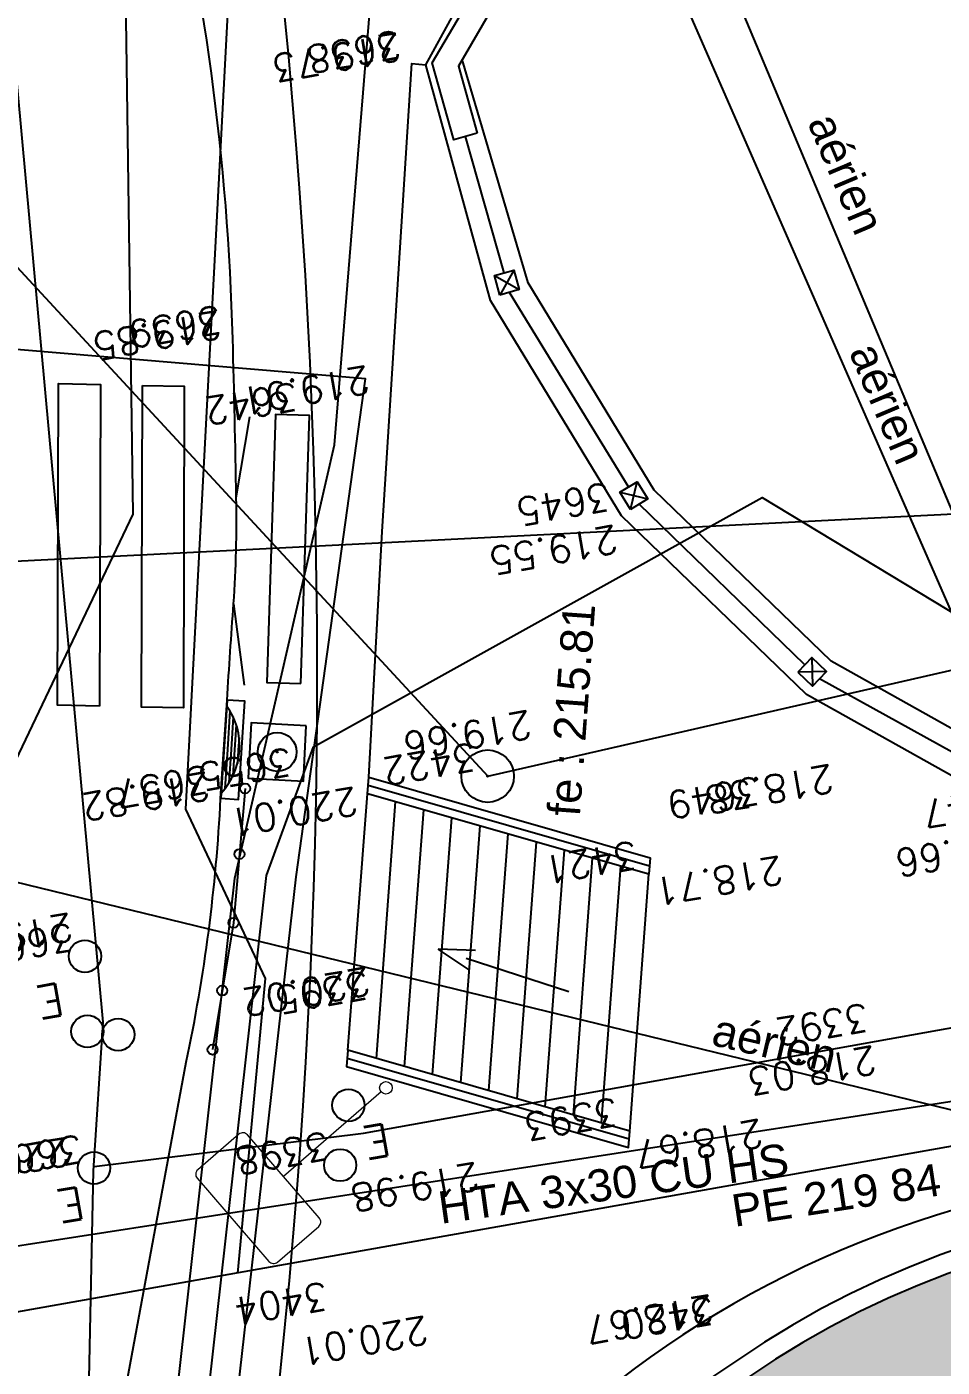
# Model space of a CAD drawing. Extents: x -2313930 to 3286427, y -3858277 to 2572692.
# Drawn here: x -10174 to -9039, y 4680 to 6342 of the extents above; entities that cross this region are included whole.
import ezdxf
from ezdxf.enums import TextEntityAlignment as Align
from ezdxf.lldxf.tags import DXFTag

# ---------------------------------------------------------------- set-up
doc = ezdxf.new("R2010")
doc.units = 0
for name, color, linetype, lineweight in [('_GAZELEC-RESERVATION 2', 132, 'Continuous', 18), ('Fond topo - P', 252, 'Continuous', 50), ('Fond topo - SIG', 252, 'Continuous', 20), ('Fond topo - VOI', 252, 'Continuous', 25)]:
    doc.layers.add(name, color=color, linetype=linetype, lineweight=lineweight)
for name, color, linetype in [('AEP_SSL', 252, 'Continuous'), ('CAB_SSL', 252, 'Continuous'), ('EDF_SSL', 252, 'Texte-Electricite'), ('Fond topo - ASS', 252, 'Continuous'), ('Fond topo - BAT_ANN', 252, 'Continuous'), ('Fond topo - CLO_LEG', 252, 'Continuous'), ('Fond topo - CLO_MUR', 252, 'Continuous'), ('Fond topo - EAU', 252, 'Continuous'), ('Fond topo - EAU_TXT', 252, 'Continuous'), ('Fond topo - SIH', 252, 'Continuous'), ('Fond topo - SOL', 252, 'Continuous'), ('Fond topo - Z_500', 252, 'Continuous'), ('GAZ_SSL', 252, 'Texte-GAZ'), ('prlm-VRD', 2, 'Continuous'), ('SA - bât A-B', 252, 'Continuous'), ('SA - CAB-réso', 252, 'Continuous'), ('SA - pouzzolane', 252, 'Continuous'), ('TELECOM_SSL', 252, 'Texte-Telecom'), ('UNITAIRE SSL', 252, 'UNITAIRE')]:
    doc.layers.add(name, color=color, linetype=linetype)
for name, color, linetype, plot in [('Fond topo - N', 252, 'Continuous', False), ('Fond topo - NCACHE', 252, 'Continuous', False), ('Fond topo - ZCACHE', 252, 'Continuous', False)]:
    doc.layers.add(name, color=color, linetype=linetype, plot=plot)
doc.styles.add('Lignes', font='arial.ttf', dxfattribs={"height": 0.35})
doc.styles.add('LignesA', font='arial.ttf', dxfattribs={"height": 0.349999994})
doc.styles.add('SIMPLEX', font='simplex_.ttf', dxfattribs={"height": 1.25})
doc.styles.add('TP-C_Autocad_Standard', font='simplex_.ttf', dxfattribs={"height": 1})
doc.styles.add('Tronçons', font='arial.ttf', dxfattribs={"height": 0.25})
tags = doc.linetypes.add('L16', pattern=[0.37500001490116125, 0.300000011920929, -0.07500000298023224]).pattern_tags.tags
tags[6:7] = [DXFTag(74, 4), DXFTag(75, 0), DXFTag(340, '0'), DXFTag(46, 0.0), DXFTag(50, 0.0), DXFTag(44, 0.0), DXFTag(45, 0.0)]
tags[4:5] = [DXFTag(74, 4), DXFTag(75, 0), DXFTag(340, '0'), DXFTag(46, 0.0), DXFTag(50, 0.0), DXFTag(44, 0.0), DXFTag(45, 0.0)]
tags = doc.linetypes.add('Texte-BT', pattern='A,5,-0.25,["BT",Lignes,S=1,R=0,X=0,Y=-0.18],-1.25', length=6.5).pattern_tags.tags
tags[15:16] = [DXFTag(74, 4), DXFTag(75, 0), DXFTag(340, '0'), DXFTag(46, 0.0), DXFTag(50, 0.0), DXFTag(44, 0.0), DXFTag(45, 0.0)]
tags[4:5] = [DXFTag(74, 4), DXFTag(75, 0), DXFTag(340, '0'), DXFTag(46, 0.0), DXFTag(50, 0.0), DXFTag(44, 0.0), DXFTag(45, 0.0)]
tags = doc.linetypes.add('Texte-Electricite', pattern='A,5,-0.25,["ELEC",Lignes,S=1,R=0,X=0,Y=-0.18],-1.25', length=6.5).pattern_tags.tags
tags[15:16] = [DXFTag(74, 4), DXFTag(75, 0), DXFTag(340, '0'), DXFTag(46, 0.0), DXFTag(50, 0.0), DXFTag(44, 0.0), DXFTag(45, 0.0)]
tags[4:5] = [DXFTag(74, 4), DXFTag(75, 0), DXFTag(340, '0'), DXFTag(46, 0.0), DXFTag(50, 0.0), DXFTag(44, 0.0), DXFTag(45, 0.0)]
tags = doc.linetypes.add('Texte-GAZ', pattern='A,5,-0.25,["GAZ",Lignes,S=1,R=0,X=0,Y=-0.18],-1.25', length=6.5).pattern_tags.tags
tags[15:16] = [DXFTag(74, 4), DXFTag(75, 0), DXFTag(340, '0'), DXFTag(46, 0.0), DXFTag(50, 0.0), DXFTag(44, 0.0), DXFTag(45, 0.0)]
tags[4:5] = [DXFTag(74, 4), DXFTag(75, 0), DXFTag(340, '0'), DXFTag(46, 0.0), DXFTag(50, 0.0), DXFTag(44, 0.0), DXFTag(45, 0.0)]
tags = doc.linetypes.add('Texte-HT', pattern='A,5,-0.25,["HT",Lignes,S=1,R=0,X=0,Y=-0.18],-1.25', length=6.5).pattern_tags.tags
tags[15:16] = [DXFTag(74, 4), DXFTag(75, 0), DXFTag(340, '0'), DXFTag(46, 0.0), DXFTag(50, 0.0), DXFTag(44, 0.0), DXFTag(45, 0.0)]
tags[4:5] = [DXFTag(74, 4), DXFTag(75, 0), DXFTag(340, '0'), DXFTag(46, 0.0), DXFTag(50, 0.0), DXFTag(44, 0.0), DXFTag(45, 0.0)]
tags = doc.linetypes.add('Texte-MT', pattern='A,5,-0.25,["MT",Lignes,S=1,R=0,X=0,Y=-0.18],-1.25', length=6.5).pattern_tags.tags
tags[15:16] = [DXFTag(74, 4), DXFTag(75, 0), DXFTag(340, '0'), DXFTag(46, 0.0), DXFTag(50, 0.0), DXFTag(44, 0.0), DXFTag(45, 0.0)]
tags[4:5] = [DXFTag(74, 4), DXFTag(75, 0), DXFTag(340, '0'), DXFTag(46, 0.0), DXFTag(50, 0.0), DXFTag(44, 0.0), DXFTag(45, 0.0)]
tags = doc.linetypes.add('Texte-Telecom', pattern='A,5,-0.25,["TEL",Lignes,S=1,R=0,X=0,Y=-0.18],-1.25', length=6.5).pattern_tags.tags
tags[15:16] = [DXFTag(74, 4), DXFTag(75, 0), DXFTag(340, '0'), DXFTag(46, 0.0), DXFTag(50, 0.0), DXFTag(44, 0.0), DXFTag(45, 0.0)]
tags[4:5] = [DXFTag(74, 4), DXFTag(75, 0), DXFTag(340, '0'), DXFTag(46, 0.0), DXFTag(50, 0.0), DXFTag(44, 0.0), DXFTag(45, 0.0)]
tags = doc.linetypes.add('Texte-TelecomA', pattern='A,5,-0.25,["TEL",LignesA,S=1,R=0,X=0,Y=-0.18],-1.25', length=6.5).pattern_tags.tags
tags[15:16] = [DXFTag(74, 4), DXFTag(75, 0), DXFTag(340, '0'), DXFTag(46, 0.0), DXFTag(50, 0.0), DXFTag(44, 0.0), DXFTag(45, 0.0)]
tags[4:5] = [DXFTag(74, 4), DXFTag(75, 0), DXFTag(340, '0'), DXFTag(46, 0.0), DXFTag(50, 0.0), DXFTag(44, 0.0), DXFTag(45, 0.0)]
tags = doc.linetypes.add('UNITAIRE', pattern='A,0.25,-0.2000000029802322,0,-0.2000000029802322,0.25,-0.300000011920929,["UNI",TP-C_Autocad_Standard,S=0.1500000059604645,R=0,X=-0.1,Y=-0.05],-0.449999988079071', length=1.650000095367432).pattern_tags.tags
tags[23:24] = [DXFTag(74, 4), DXFTag(75, 0), DXFTag(340, '0'), DXFTag(46, 0.0), DXFTag(50, 0.0), DXFTag(44, 0.0), DXFTag(45, 0.0)]
tags[12:13] = [DXFTag(74, 4), DXFTag(75, 0), DXFTag(340, '0'), DXFTag(46, 0.0), DXFTag(50, 0.0), DXFTag(44, 0.0), DXFTag(45, 0.0)]
tags[10:11] = [DXFTag(74, 4), DXFTag(75, 0), DXFTag(340, '0'), DXFTag(46, 0.0), DXFTag(50, 0.0), DXFTag(44, 0.0), DXFTag(45, 0.0)]
tags[8:9] = [DXFTag(74, 4), DXFTag(75, 0), DXFTag(340, '0'), DXFTag(46, 0.0), DXFTag(50, 0.0), DXFTag(44, 0.0), DXFTag(45, 0.0)]
tags[6:7] = [DXFTag(74, 4), DXFTag(75, 0), DXFTag(340, '0'), DXFTag(46, 0.0), DXFTag(50, 0.0), DXFTag(44, 0.0), DXFTag(45, 0.0)]
tags[4:5] = [DXFTag(74, 4), DXFTag(75, 0), DXFTag(340, '0'), DXFTag(46, 0.0), DXFTag(50, 0.0), DXFTag(44, 0.0), DXFTag(45, 0.0)]

# ---------------------------------------------------------------- blocks, each defined once
blk = doc.blocks.new('ASS01')
at = {"ltscale": 2, "flags": 128}
blk.add_lwpolyline([(0.499143, -0.5), (0.499143, 0.4991430000000001), (-0.5000000000000001, 0.4991430000000001), (-0.5000000000000001, -0.5)], close=True, dxfattribs=at)
at = {"ltscale": 2}
for radius in [0.35, 0.01]:
    blk.add_circle((0, 0), radius, dxfattribs=at)
blk = doc.blocks.new('ASS06')
at = {"ltscale": 2}
for p, q in [((-0.129415, 0.146149), (0, 0.146149)), ((0, 0.146149), (0.135305, 0.146149)), ((-0.392468, 0.03653699999999993), (0, 0.03653699999999993)), ((-0.332829, 0.073075), (0, 0.073075)), ((-0.254866, 0.1096119999999999), (0, 0.1096119999999999)), ((0, 0.1096119999999999), (0.260757, 0.1096119999999999)), ((0, 0.073075), (0.33872, 0.073075)), ((0, 0.03653699999999993), (0.398359, 0.03653699999999993))]:
    blk.add_line(p, q, dxfattribs=at)
at = {"ltscale": 2, "flags": 128}
blk.add_lwpolyline([(-0.5000000000000001, 0), (0.5, 0), (0.5, 0.1799999999999999), (-0.5000000000000001, 0.1799999999999999)], close=True, dxfattribs=at)
at = {"ltscale": 2}
blk.add_arc((0.002945, -0.5419470000000001), 0.7007110000000001, 50.66240599789356, 129.3375940021064, dxfattribs=at)
blk = doc.blocks.new('AFF05')
at = {"ltscale": 2}
for radius in [0.5, 0.01]:
    blk.add_circle((0, 0), radius, dxfattribs=at)
blk = doc.blocks.new('ESC01')
at = {"ltscale": 2}
for p, q in [((1.338104, 0), (0, 0)), ((1.257547, 0.126415), (1.7, 0)), ((1.257547, -0.126415), (1.7, 0))]:
    blk.add_line(p, q, dxfattribs=at)
blk = doc.blocks.new('CLOLEG')
at = {"ltscale": 2}
blk.add_circle((0, 0), 0.0625, dxfattribs=at)
blk = doc.blocks.new('EAU03')
at = {"ltscale": 2}
blk.add_circle((0, 0), 0.2, dxfattribs=at)
blk = doc.blocks.new('EAU99')
at = {"style": 'SIMPLEX'}
blk.add_text('E', height=0.4, dxfattribs=at).set_placement((0, 0), align=Align.MIDDLE_CENTER)
blk = doc.blocks.new('PTOPO')
at = {"layer": 'Fond topo - NCACHE', "style": 'SIMPLEX'}
blk.add_attdef('MAT', text='', height=0.34, dxfattribs=at).set_placement((0.09999999986030161, -0.09999999962747097), align=Align.TOP_LEFT)
at = {"layer": 'Fond topo - ZCACHE', "style": 'SIMPLEX'}
blk.add_attdef('ALT', (0.09999999986030161, 0.09999999962747097), '', height=0.34, dxfattribs=at)
blk = doc.blocks.new('MOB01')
at = {"ltscale": 2}
blk.add_line((0, 0.078125), (0, 1.679534), dxfattribs=at)
at = {"linetype": 'Continuous', "ltscale": 2, "flags": 128}
blk.add_lwpolyline([(0, 1.679534), (0.6808580000000001, 1.679534, 0.4142140065883952), (0.755858, 1.754534), (0.755858, 2.428793, 0.4142140065883952), (0.6808580000000001, 2.503793), (-0.6808580000000001, 2.503793, 0.4142140065883952), (-0.755858, 2.428793), (-0.755858, 1.754534, 0.4142140065883952), (-0.6808580000000001, 1.679534)], format="xyb", close=True, dxfattribs=at)
at = {"ltscale": 2}
blk.add_circle((0, 0), 0.078125, dxfattribs=at)
blk = doc.blocks.new('A$C1F970F0F')
at = {"layer": 'SA - pouzzolane'}
h = blk.add_hatch(dxfattribs=at)
h.set_pattern_fill('GRANULATS3', color=256, scale=99.99999999999999, angle=-10.72360141139323, style=0, pattern_type=2)
h.set_pattern_definition([(349.2763985886067, (1566334396.510018, -579968905.3710737), (116.8607592736427, 79.6464873173181), [4.999999999999999, -4.999999999999999, 9.999999999999998, -79.99999999999999]), (349.2763985886067, (1566334358.138925, -579968893.0155385), (116.8607592736427, 79.6464873173181), [25, -74.99999999999999]), (349.2763985886067, (1566334354.156601, -579968887.1725004), (116.8607592736427, 79.6464873173181), [25, -74.99999999999999]), (349.2763985886067, (1566334403.022516, -579968870.9823055), (116.8607592736427, 79.6464873173181), [4.999999999999999, -94.99999999999999]), (349.2763985886067, (1566334355.756418, -579968851.8533757), (116.8607592736427, 79.6464873173181), [15, -84.99999999999999]), (349.2763985886067, (1566334356.686774, -579968846.9406939), (116.8607592736427, 79.6464873173181), [15, -84.99999999999999]), (349.2763985886067, (1566334416.569305, -579968853.1922948), (116.8607592736427, 79.6464873173181), [30, -69.99999999999999]), (349.2763985886067, (1566334412.58698, -579968847.3492565), (116.8607592736427, 79.6464873173181), [30, -69.99999999999999]), (349.2763985886067, (1566334389.884288, -579968832.8721105), (116.8607592736427, 79.6464873173181), [9.999999999999998, -89.99999999999999]), (349.2763985886067, (1566334395.727326, -579968828.8897862), (116.8607592736427, 79.6464873173181), [4.999999999999999, -94.99999999999999]), (349.2763985886067, (1566334353.373909, -579968810.6912124), (116.8607592736427, 79.6464873173181), [4.999999999999999, -4.999999999999999, 4.999999999999999, -84.99999999999999]), (79.27639858860677, (1566334349.652482, -579968830.3419373), (-79.64648731731808, 116.8607592736427), [15, -84.99999999999999]), (79.27639858860677, (1566334348.052666, -579968865.6610618), (-79.64648731731808, 116.8607592736427), [4.999999999999999, -9.999999999999998, 4.999999999999999, -9.999999999999998, 20, -49.99999999999999]), (79.27639858860677, (1566334369.04231, -579968808.569602), (-79.64648731731808, 116.8607592736427), [4.999999999999999, -94.99999999999999]), (79.27639858860677, (1566334375.407142, -579968855.5748026), (-79.64648731731808, 116.8607592736427), [4.999999999999999, -94.99999999999999]), (79.27639858860677, (1566334384.971607, -579968831.9417535), (-79.64648731731808, 116.8607592736427), [4.999999999999999, -94.99999999999999]), (79.27639858860677, (1566334384.563045, -579968887.8419601), (-79.64648731731808, 116.8607592736427), [9.999999999999998, -89.99999999999999]), (79.27639858860677, (1566334388.545369, -579968893.6849979), (-79.64648731731808, 116.8607592736427), [15, -84.99999999999999]), (79.27639858860677, (1566334404.622332, -579968835.6631806), (-79.64648731731808, 116.8607592736427), [9.999999999999998, -4.999999999999999, 9.999999999999998, -74.99999999999999]), (79.27639858860677, (1566334403.952872, -579968866.0696244), (-79.64648731731808, 116.8607592736427), [20, -79.99999999999999]), (79.27639858860677, (1566334408.865554, -579968866.9999814), (-79.64648731731808, 116.8607592736427), [9.999999999999998, -89.99999999999999]), (79.27639858860677, (1566334412.178418, -579968903.2494636), (-79.64648731731808, 116.8607592736427), [20, -79.99999999999999]), (79.27639858860677, (1566334417.091099, -579968904.1798201), (-79.64648731731808, 116.8607592736427), [15, -84.99999999999999]), (34.27639858860676, (1566334378.720007, -579968891.8242844), (18.60713597325343, 98.25362326955934), [7.071066999999998, -134.35028923]), (34.27639858860676, (1566334398.109834, -579968870.0519489), (18.60713597325343, 98.25362326955934), [7.071066999999998, -134.35028923]), (34.27639858860676, (1566334410.726267, -579968857.1746192), (18.60713597325343, 98.25362326955934), [7.071066999999998, -134.35028923]), (34.27639858860676, (1566334343.809444, -579968834.3242615), (18.60713597325343, 98.25362326955934), [7.071066999999998, -134.35028923]), (34.27639858860676, (1566334357.356233, -579968816.5342503), (18.60713597325343, 98.25362326955934), [7.071066999999998, -134.35028923]), (34.27639858860676, (1566334391.336439, -579968878.9469545), (18.60713597325343, 98.25362326955934), [14.1421, -127.2792562]), (34.27639858860676, (1566334413.25644, -579968816.942813), (18.60713597325343, 98.25362326955934), [14.1421, -127.2792562]), (124.2763985886068, (1566334390.66698, -579968909.3533983), (-98.25362326955934, 18.60713597325343), [14.1421, -127.2792562]), (124.2763985886068, (1566334396.510018, -579968905.3710737), (-98.25362326955934, 18.60713597325343), [14.1421, -127.2792562]), (124.2763985886068, (1566334415.899845, -579968883.5987384), (-98.25362326955934, 18.60713597325343), [14.1421, -127.2792562]), (124.2763985886068, (1566334407.674299, -579968846.4188998), (-98.25362326955934, 18.60713597325343), [14.1421, -127.2792562]), (124.2763985886068, (1566334412.58698, -579968847.3492565), (-98.25362326955934, 18.60713597325343), [14.1421, -127.2792562]), (124.2763985886068, (1566334387.354114, -579968873.1039164), (-98.25362326955934, 18.60713597325343), [21.21319999999999, -120.2081562]), (124.2763985886068, (1566334420.812526, -579968884.529095), (-98.25362326955934, 18.60713597325343), [21.21319999999999, -120.2081562]), (124.2763985886068, (1566334386.423759, -579968878.0165975), (-98.25362326955934, 18.60713597325343), [28.28426999999999, -113.1370862]), (124.2763985886068, (1566334353.373909, -579968810.6912124), (-98.25362326955934, 18.60713597325343), [28.28426999999999, -113.1370862]), (124.2763985886068, (1566334352.443552, -579968815.6038935), (-98.25362326955934, 18.60713597325343), [28.28426999999999, -113.1370862]), (124.2763985886068, (1566334347.122309, -579968870.573743), (-98.25362326955934, 18.60713597325343), [7.071066999999998, -134.35028923]), (124.2763985886068, (1566334351.774093, -579968846.0103371), (-98.25362326955934, 18.60713597325343), [7.071066999999998, -134.35028923]), (15.84144978860676, (1566334401.422699, -579968906.3014305), (98.25362322038048, -18.60713601425497), [11.180339, -212.426458]), (15.84144978860676, (1566334387.354114, -579968873.1039164), (98.25362322038048, -18.60713601425497), [11.180339, -212.426458]), (15.84144978860676, (1566334419.882169, -579968889.4417765), (98.25362322038048, -18.60713601425497), [22.36068, -201.2461177]), (15.84144978860676, (1566334420.812526, -579968884.529095), (98.25362322038048, -18.60713601425497), [22.36068, -201.2461177]), (52.71134740860677, (1566334400.640008, -579968829.8201425), (18.60713586383586, 98.25362338541537), [11.17999999999999, -111.7999999999999, 22.35999999999999, -78.26679773999996]), (52.71134740860677, (1566334344.070342, -579968859.8180242), (18.60713586383586, 98.25362338541537), [11.18033899999999, -212.4264579999999]), (52.71134740860677, (1566334351.365531, -579968901.9105439), (18.60713586383586, 98.25362338541537), [11.18033899999999, -212.4264579999999]), (52.71134740860677, (1566334348.983023, -579968860.7483809), (18.60713586383586, 98.25362338541537), [11.18033899999999, -212.4264579999999]), (52.71134740860677, (1566334406.483046, -579968825.8378183), (18.60713586383586, 98.25362338541537), [11.18033899999999, -212.4264579999999]), (52.71134740860677, (1566334400.640008, -579968829.8201425), (18.60713586383586, 98.25362338541537), [11.18033899999999, -212.4264579999999]), (52.71134740860677, (1566334376.337499, -579968850.6621213), (18.60713586383586, 98.25362338541537), [22.36067999999999, -201.2461176999998]), (52.71134740860677, (1566334371.424818, -579968849.7317643), (18.60713586383586, 98.25362338541537), [22.36067999999999, -201.2461176999998]), (105.8414497886067, (1566334356.686774, -579968846.9406939), (18.60713601425497, 98.25362322038048), [11.180339, -212.426458]), (105.8414497886067, (1566334353.226244, -579968892.0851816), (18.60713601425497, 98.25362322038048), [22.36068, -201.2461177]), (105.8414497886067, (1566334354.156601, -579968887.1725004), (18.60713601425497, 98.25362322038048), [22.36068, -201.2461177]), (142.7113474086068, (1566334385.901964, -579968827.0290724), (-98.25362338541537, 18.60713586383589), [22.36067999999999, -201.2461177]), (142.7113474086068, (1566334395.727326, -579968828.8897862), (-98.25362338541537, 18.60713586383589), [33.54101959999998, -190.0657781])])
h.paths.add_polyline_path([(-8227.01561759797, 3737.921970028881), (-8608.629176422162, 3676.350672093718), (-8710.906338723305, 4250.268894913754), (-8338.769361387542, 4316.586904186884)], flags=16)
edge = h.paths.add_edge_path()
edge.add_line((-8077.550420688362, 2206.704044172183), (-8618.496143292887, 2110.303717207159))
edge.add_line((-8618.496143292887, 2110.303717207159), (-8665.0497846271, 2365.526736932683))
edge.add_line((-8665.049784627097, 2365.526736932683), (-9372.508085088, 2239.919204763752))
edge.add_line((-9372.508085088002, 2239.919204763752), (-9326.911429360862, 1984.058062024129))
edge.add_line((-9326.911429360862, 1984.058062024129), (-10066.37407550757, 1852.27946008155))
edge.add_line((-10066.37407550757, 1852.27946008155), (-9954.496884283193, 2817.428171378946))
edge.add_line((-9954.496884283193, 2817.428171378946), (-9588.872092792588, 2884.043586671438))
edge.add_line((-9588.872092792586, 2884.043586671438), (-9706.071961552761, 3541.699107062782))
edge.add_line((-9706.071961552761, 3541.699107062782), (-9868.676745587163, 3512.704087239571))
edge.add_line((-9868.676745587163, 3512.704087239571), (-9836.516297918568, 3771.491983810542))
edge.add_line((-9836.516297918568, 3771.491983810542), (-9444.63026670932, 3841.335956347627))
edge.add_line((-9444.630266709319, 3841.335956347628), (-9570.456778183388, 4547.816036243914))
edge.add_arc((-8644.745261165266, 3881.822133039172), 1140.390148960382, 123.19444017101321, 144.2672491886968, ccw=False)
edge.add_arc((-8627.918880026316, 3890.71939353054), 1142.314128409439, 104.11344255979509, 124.1450562793064, ccw=False)
edge.add_line((-8906.463673960438, 4998.552578488322), (-8312.503018193787, 5104.401474696298))
edge.add_line((-8312.503018193787, 5104.401474696298), (-8208.115884912808, 4518.643357879995))
edge.add_line((-8208.115884912806, 4518.643357879995), (-7224.761958924259, 4693.885482933878))
edge.add_line((-7224.761958924259, 4693.885482933878), (-6988.438265731197, 3367.77835702927))
edge.add_line((-6988.438265731197, 3367.778357029269), (-8244.044860961932, 3140.971199241873))
edge.add_line((-8244.04486096193, 3140.971199241873), (-8077.550420688361, 2206.704044172182))
h.paths.add_polyline_path([(-8361.968048038472, 4332.76779950922), (-8388.284717683899, 4480.441198992844), (-8535.958117048807, 4454.124529348632), (-8512.475619722924, 4310.52157949489)], flags=16)
at = {"layer": 'AEP_SSL', "elevation": 9.999999999999998e-08, "flags": 128}
for points in [[(-10084.93277844263, 5093.930148438846), (-9750.791620834418, 5135.5756579271), (-3128.109925920724, 6321.886190847606), (-538.2744943762264, 6794.667455972196), (-236.899884080834, 9072.411970745992), (154.0690051004237, 9291.318023383576), (2068.234834202161, 10286.47979625637), (4929.096988442494, 11795.62350952535), (5831.943443331371, 12343.47571871864), (5644.547691266249, 12887.93525940639), (4850.760829103805, 13701.34358382695)], [(-10890.74857185789, -1224.760862853816), (-10802.09611995317, 430.2658306405381), (-10904.16332510025, 777.6641262063904), (-10402.83147126929, 5134.106118592457), (-10036.66479298592, 5902.868761967315), (-10049.68391520843, 6838.570574451072), (-10065.1597306631, 7383.378608273808), (-10119.59056914622, 7625.38915392026)], [(-10285.65428836908, 7577.958376138187), (-10074.18908105851, 5272.97393676226), (-10086.00465197501, 5088.841652962764), (-10106.76420497982, 4097.537765880691), (-10416.1778190259, 1132.335618064984), (-10702.83600579901, -1297.228718365281)]]:
    blk.add_lwpolyline(points, dxfattribs=at)
at = {"layer": 'CAB_SSL', "elevation": 9.999999999999998e-08, "flags": 128}
for points in [[(-10812.15457855182, 5600.426800125627), (-8720.280241838846, 5090.654580446419), (-5742.369525281366, 5634.629537405877), (-2733.176347276875, 6173.938624268192), (-522.7757441125186, 8575.296708000737)], [(-8719.72744697074, 5090.409468488835), (-9832.454449474368, 7634.147950948043)]]:
    blk.add_lwpolyline(points, dxfattribs=at)
at = {"layer": 'EDF_SSL', "linetype": 'Texte-MT', "elevation": 9.999999999999998e-08, "flags": 128}
blk.add_lwpolyline([(-10605.24755893916, -1087.243444949462), (-9871.024919901258, 5454.646601530631), (-9813.117681349795, 5614.486484857796), (-9256.616976485166, 5923.473242253717), (-8799.13613630993, 5646.609576042702), (-8267.576586649942, 5593.500203318741), (-5762.0770564726, 6081.872554389967), (-4183.597292868954, 6396.686264550111), (-3538.986020602817, 6692.687627343169), (-2824.138039855754, 6428.356494820026), (-615.9396546429546, 6802.884084155441), (-262.5046420332196, 8461.235250973023), (-193.4502564723132, 8712.902150223255), (139.2306060843939, 8893.662518143177), (555.9703724045021, 9251.5491897469), (1680.577767184984, 9828.549923444656)], dxfattribs=at)
at = {"layer": 'EDF_SSL', "linetype": 'Texte-BT', "elevation": 9.999999999999998e-08, "flags": 128}
for points in [[(-8720.280241838846, 5090.654580446419), (-8717.309324126032, 5182.343893124489), (-9791.058396326018, 7740.996560202369)], [(-10644.79365094888, -1090.28663271128), (-9910.571011933853, 5451.603413773146), (-9786.96850880258, 5988.90739827378), (-9732.565814462188, 6658.905773090244)]]:
    blk.add_lwpolyline(points, dxfattribs=at)
at = {"layer": 'EDF_SSL', "linetype": 'Texte-HT', "elevation": 9.999999999999998e-08, "flags": 128}
for points in [[(-10577.04536111718, -1098.034420029048), (-9834.258821749216, 5453.047902402947), (-9748.688604488376, 6070.67252159462), (-10923.67240823107, 6169.400225927384), (-11679.53318993422, 5854.966491101486)], [(-10690.01391815986, 524.2913369805449), (-10304.48232147377, 3793.654933950758), (-10238.92568855808, 4986.489752335086), (-8369.911624552822, 5276.099588330418)]]:
    blk.add_lwpolyline(points, dxfattribs=at)
at = {"layer": 'Fond topo - BAT_ANN', "ltscale": 2, "flags": 128}
for points in [[(-9735.050201280246, 5228.126627592571), (-9711.198243996281, 5546.341855448803)], [(-9700.16033144794, 5218.122978192252), (-9676.307665083055, 5536.347665975632)], [(-9665.27046158652, 5208.119329070782), (-9641.41708620449, 5526.353476319451)], [(-9630.380591725103, 5198.115679949313), (-9606.526507233732, 5516.35928702496)], [(-9595.490721863685, 5188.112030827842), (-9571.635928320506, 5506.36509755179)], [(-9560.600852002266, 5178.108381706374), (-9536.745349389952, 5496.370908170126)], [(-9525.710982175508, 5168.104732401893), (-9501.854770533575, 5486.376718897297)], [(-9490.821112279431, 5158.101083463434), (-9466.964191655008, 5476.382529241116)], [(-9455.931242429795, 5148.097434154621), (-9432.073612741784, 5466.388339767945)], [(-9421.025592299513, 5138.089260364816), (-9397.16725317364, 5456.38963029271)]]:
    blk.add_lwpolyline(points, dxfattribs=at)
at = {"layer": 'Fond topo - CLO_LEG', "ltscale": 2, "flags": 128}
blk.add_lwpolyline([(-9897.77324252486, 5562.796532763788), (-9912.17950640005, 5396.305159332516), (-9938.078174687449, 5238.963481360777)], dxfattribs=at)
at = {"layer": 'Fond topo - CLO_MUR', "ltscale": 2, "flags": 128}
for points in [[(-9610.155718557526, 6375.031108225618), (-9639.046549846866, 6366.949037240182), (-9665.757587940614, 6462.432497373507), (-9613.481725756392, 6551.437214228526), (-9587.613562499146, 6536.24385602125), (-9633.431455014741, 6458.234457819661)], [(-9581.927802280117, 6174.517698136183), (-9588.555064386963, 6198.623286798957), (-9564.449476030248, 6205.250548916368), (-9557.822213779911, 6181.144960510783)], [(-9420.101288724734, 5908.647727477246), (-9433.088146421942, 5930.009879352257), (-9411.725994615561, 5942.99673706246), (-9398.739136912807, 5921.634585091611)], [(-9212.551270094387, 5707.055249222646), (-9194.563938768859, 5689.692763390672), (-9177.201452946765, 5707.680094789161), (-9195.18878430695, 5725.042580438124)], [(-9745.912009074578, 5556.28539763289), (-9744.348996982892, 5576.64200937517), (-9395.640633327741, 5476.756666398138), (-9397.16725317364, 5456.38963029271)], [(-9421.025592264854, 5138.089260547828), (-9770.331826729876, 5238.242600944874), (-9771.894920902874, 5217.884919618524), (-9422.552292975302, 5117.72114439084)]]:
    blk.add_lwpolyline(points, close=True, dxfattribs=at)
for points in [[(-5621.007108361132, 6018.67711093867), (-5656.634297822089, 6011.472426568642), (-8317.220368442477, 5518.656911610055), (-8618.39150681487, 5507.760570740641), (-8909.2360534134, 5573.843378545509), (-9171.11235904059, 5720.612431584784), (-9390.873439773375, 5932.73943183509), (-9546.953323150592, 6189.476067735875), (-9628.50516176015, 6466.621949156199)], [(-5610.898295003875, 5968.688993446425), (-5646.934922076375, 5961.401510780587), (-8311.623891578827, 5467.826023336904), (-8623.199926036092, 5456.55323439447), (-8927.732306211929, 5525.746055761469), (-9201.792525148683, 5679.343605229515), (-9431.031190294101, 5900.618956539477), (-9593.526009106537, 6167.90755429009), (-9673.823329735804, 6459.976001236856)], [(-9588.555064386963, 6198.623286798957), (-9557.822213779911, 6181.144960510783)], [(-9564.449476030248, 6205.250548916368), (-9581.92780224546, 6174.517698319195)], [(-9420.101288724734, 5908.647727477246), (-9411.725994615561, 5942.99673706246)], [(-9433.088146421942, 5930.009879352257), (-9398.739136912807, 5921.634585091611)], [(-9195.18878430695, 5725.042580438124), (-9194.563938768859, 5689.692763390672)], [(-9177.201452946765, 5707.680094789161), (-9212.551270094387, 5707.055249222646)]]:
    blk.add_lwpolyline(points, dxfattribs=at)
at = {"layer": 'Fond topo - CLO_MUR', "linetype": 'L16', "ltscale": 2, "flags": 128}
for points in [[(-9576.50227014275, 6201.936917892584), (-9624.601134299248, 6370.990072846068)], [(-9422.40707053262, 5936.503308446954), (-9569.875008024123, 6177.831329417156)], [(-9203.870027154571, 5716.048915011231), (-9409.420212829866, 5915.141156476106)], [(-8939.245910868525, 5562.17543407686), (-9185.88269588658, 5698.686429000576)], [(-9396.403943262128, 5466.573148347589), (-9745.130503037399, 5566.463703458277)], [(-9421.788942591656, 5127.905202369164), (-9771.113373790382, 5228.063760418957)]]:
    blk.add_lwpolyline(points, dxfattribs=at)
at = {"layer": 'Fond topo - SIH', "linetype": 'L16', "ltscale": 2, "flags": 128}
for points in [[(-10078.14627631128, 5664.851695197063), (-10130.15347285054, 5666.004140808427), (-10129.12335650478, 6064.776025007659), (-10077.11616007436, 6063.623579322119)], [(-10025.10896348312, 6062.471133985271), (-9973.101766909209, 6061.318688556919), (-9974.131883369348, 5662.546804379349), (-10026.13907982888, 5663.699249786039)], [(-9828.835187310187, 5692.765686056202), (-9817.933467418838, 6024.967991952748), (-9859.910870282207, 6026.345543656065), (-9870.812590173557, 5694.143237759521)]]:
    blk.add_lwpolyline(points, close=True, dxfattribs=at)
at = {"layer": 'Fond topo - SOL', "linetype": 'L16', "ltscale": 2, "flags": 128}
blk.add_lwpolyline([(-9770.331826729876, 5238.242600944874), (-9745.912009074578, 5556.28539763289)], dxfattribs=at)
at = {"layer": 'Fond topo - VOI', "ltscale": 2, "flags": 128}
blk.add_lwpolyline([(-10136.93348508031, 3376.149408335572), (-10307.68268156986, 3402.690450026809), (-10121.07844488568, 4411.566420925777), (-9970.771988525572, 5223.226740914966, 0.03992046572711202), (-9928.11568794839, 5550.447227413607), (-9920.170701866953, 5672.378064821438, -0.001352666002772616), (-9912.060909379636, 5791.855694146928, 0.02222958352809761), (-9908.645438440839, 5923.056024842769, 0.001942446892326807), (-9913.043664138788, 6120.163650396989, 0.053975336055088), (-10001.22259091687, 6774.069278786234), (-10020.84142658721, 6876.274062694797), (-10117.92880968085, 7340.645519063415, -0.07073608737042224), (-10126.19832783127, 7467.950972298223, -0.0483441457817166), (-10106.43641571285, 7581.051100778775)], format="xyb", dxfattribs=at)
for points in [[(-9673.823329735804, 6459.976001236856), (-9625.030361098858, 6549.325913189877), (-9568.440961411341, 6634.226327762482), (-9447.98029212669, 6794.497485367563)], [(-9744.34899686851, 5576.642009353509), (-9727.781153330343, 5881.445179317947), (-9691.150454432653, 6461.340919461933), (-9673.823329735804, 6459.976001236856)], [(-9908.645438440839, 5923.056024842769), (-9891.848210901631, 6023.643564515417)], [(-9912.060909379636, 5791.855694146928), (-9898.878948978672, 5690.730841220942)]]:
    blk.add_lwpolyline(points, dxfattribs=at)
at = {"layer": 'GAZ_SSL', "linetype": 'Texte-GAZ', "elevation": 9.999999999999998e-08, "flags": 128}
blk.add_lwpolyline([(-10544.31541955609, 4849.463266287231), (-2844.361894995576, 6215.21841119217), (-619.059840477988, 6565.404650589751), (-558.7307695276991, 6580.824982418972), (-429.4804532838041, 7139.21704900553), (-208.0795472043819, 8868.909145672174), (360.6838398219811, 9157.908141542406), (425.0188701159018, 9327.634198507636), (4535.248673246207, 11485.07622468802), (4713.322312771974, 11477.46920417039), (5559.734467376861, 11914.17321717021), (6091.203610633145, 12178.61605624058), (6292.964946063797, 12126.43026770143), (6627.254129528154, 11179.86214373141), (7472.768662736402, 9124.4680223983), (7947.08689338462, 9062.48922912452), (8070.821797205262, 8793.497098507169), (8796.806101210752, 9110.108422938276), (9553.586430744355, 9252.290517349746)], dxfattribs=at)
at = {"layer": 'GAZ_SSL', "elevation": 9.999999999999998e-08, "flags": 128}
blk.add_lwpolyline([(-9906.795941824923, 4961.809301186783), (-9872.520184623865, 5327.270124673174), (-9971.260549661987, 5537.082856331492), (-9914.58082863066, 6609.628126775253), (-9923.27062855244, 7280.210025325269), (-10019.89663045555, 7653.863531525411)], dxfattribs=at)
at = {"layer": 'SA - bât A-B', "ltscale": 2.539999961853027, "elevation": 9.999999999999998e-08, "flags": 128}
for points in [[(-8187.889763293932, 4547.641702687437), (-8292.276896557583, 5133.399819595246), (-8910.849785591809, 5023.164811755899), (-8915.492083559566, 5022.337514332239), (-8956.117499918859, 5011.07135521505), (-8995.98310489046, 4998.565045587063), (-9035.0888986754, 4984.818585012411), (-9073.434880872308, 4969.831973983808), (-9111.021051933856, 4953.605212113044), (-9147.847411521754, 4936.138299809991), (-9183.913959888332, 4917.431236743285), (-9219.220696901879, 4897.484022982768), (-9253.767622676776, 4876.296658550105), (-9287.554736880971, 4853.869143571986), (-9320.729687993895, 4831.707992140286)], [(-8208.115884912806, 4518.643357879995), (-8312.503018193787, 5104.401474696298), (-8906.463673960438, 4998.552578488322), (-8909.946337531757, 4997.931937882655), (-8949.03350763993, 4987.092362216305), (-8988.093875332837, 4974.838664923122), (-9026.390796503083, 4961.376539049297), (-9063.92729569897, 4946.706295197108), (-9100.706516212455, 4930.82791138197), (-9136.731695711183, 4913.741002540643), (-9172.006088949487, 4895.444815847058), (-9206.532908955278, 4875.938230948867), (-9240.315264334351, 4855.219771696349), (-9273.698306386545, 4833.060475381375)]]:
    blk.add_lwpolyline(points, dxfattribs=at)
at = {"layer": 'SA - CAB-réso', "elevation": 9.999999999999998e-08, "flags": 128}
blk.add_lwpolyline([(-8720.280241838846, 5090.654580446419), (-8967.107928525764, 5054.313798785892, 0.3269754714030297), (-9917.934155812582, 3919.637557831694, 0.4844824129915977), (-9810.964974430823, 3830.921426024067), (-9261.539274274834, 3927.025863833313)], format="xyb", dxfattribs=at)
at = {"layer": 'TELECOM_SSL', "linetype": 'Texte-TelecomA', "elevation": 9.999999999999998e-08, "flags": 128}
blk.add_lwpolyline([(-10511.07947428439, -982.3638402937795), (-9947.544172982321, 4198.354356789803, 0.1059360433901166), (-10040.46465004698, 7647.988936019484)], format="xyb", dxfattribs=at)
blk.add_lwpolyline([(-10749.2063741723, 5816.045000263086), (-5732.074706866975, 6068.891438771888), (-1122.78713045016, 7053.278689790898)], dxfattribs=at)
at = {"layer": 'UNITAIRE SSL', "ltscale": 2, "elevation": 9.999999999999998e-08, "flags": 128}
blk.add_lwpolyline([(-11203.91773647134, 7315.685859797379), (-9597.069181515135, 5578.000029566199), (-4253.21502402568, 6800.480356718023), (-825.2436658591316, 8394.239986691146), (171.1164741383718, 9139.45160219944), (980.7416491537941, 9531.509848289672), (2024.282900487725, 10089.44453603433), (2846.979589107878, 10509.95143402664), (3831.564375096907, 11032.01955007647), (4688.744355396339, 11539.16604167907), (5726.983094904664, 12644.47229064644), (4820.214794965383, 13573.50486951124)], dxfattribs=at)
at = {"layer": 'Fond topo - ASS', "ltscale": 2, "zscale": 99.99999999999997}
for name, p, xscale, yscale, rotation in [('ASS06', (-9924.07361407108, 5611.503051136848), 122, 122, 266.3315860917229), ('ASS01', (-9857.95349281976, 5607.993425403036), 68.71347080288, 68.71347080288, 87.02785028580828), ('AFF05', (-9597.069181515135, 5578.000029566199), 65, 65, 78.40252969303506)]:
    blk.add_blockref(name, p, dxfattribs=dict(at, xscale=xscale, yscale=yscale, rotation=rotation))
at = {"layer": 'Fond topo - BAT_ANN', "ltscale": 2, "xscale": 99.99999999999996, "yscale": 99.99999999999996, "zscale": 99.99999999999996, "rotation": 162.0056990662206}
blk.add_blockref('ESC01', (-9496.639322033083, 5311.03948591074), dxfattribs=at)
at = {"layer": 'Fond topo - CLO_LEG', "ltscale": 2, "xscale": 99.99999999999996, "yscale": 99.99999999999996, "zscale": 99.99999999999996, "rotation": 265.054594812874}
for p in [(-9897.77324252486, 5562.796532763788), (-9904.816351037201, 5481.400217224147), (-9912.17950640005, 5396.305159332516), (-9926.031093082298, 5312.15288292556), (-9938.078174778955, 5238.963481378107)]:
    blk.add_blockref('CLOLEG', p, dxfattribs=at)
at = {"layer": 'Fond topo - EAU', "ltscale": 2, "xscale": 100, "yscale": 100, "zscale": 100, "rotation": 78.40252969303506}
for p in [(-10096.27742088583, 5354.748675839948), (-10093.22117703571, 5261.577272695778), (-10055.04258706731, 5257.608623019705), (-9769.645065192308, 5169.99871908503), (-9779.918011981264, 5095.757081622208), (-10085.00236799095, 5092.231370342693)]:
    blk.add_blockref('EAU03', p, dxfattribs=at)
at = {"layer": 'Fond topo - EAU_TXT', "ltscale": 2, "xscale": 99.99999999999999, "yscale": 99.99999999999999, "zscale": 99.99999999999999, "rotation": 190.0656205306816}
for p in [(-10139.38664551229, 5299.451738219388), (-9734.454554914488, 5125.365888378682), (-10113.94423972908, 5046.869997950609)]:
    blk.add_blockref('EAU99', p, dxfattribs=at)
at = {"layer": 'Fond topo - P', "ltscale": 2}
ref = blk.add_blockref('PTOPO', (-9691.150454432653, 6461.340919461933), dxfattribs=dict(at, xscale=99.99999999999994, yscale=99.99999999999994, zscale=99.99999999999994, rotation=190.0656205306617))
ref.add_attrib('MAT', '3638', dxfattribs={"layer": 'Fond topo - N', "color": 0, "ltscale": 2, "height": 33.99999999999999, "rotation": 190.0656204987762, "style": 'SIMPLEX'}).set_placement((-9702.74429629921, 6469.439242029281), align=Align.TOP_LEFT)
ref.add_attrib('ALT', '219.73', (-9707.818088018754, 6499.571847082899), dxfattribs={"layer": 'Fond topo - Z_500', "color": 0, "ltscale": 2, "height": 33.99999999999999, "rotation": 190.0656204987762, "style": 'SIMPLEX'})
ref = blk.add_blockref('PTOPO', (-9913.043664138788, 6120.163650396989), dxfattribs=dict(at, xscale=99.99999999999994, yscale=99.99999999999994, zscale=99.99999999999994, rotation=190.0656205306617))
ref.add_attrib('MAT', '3639', dxfattribs={"layer": 'Fond topo - N', "color": 0, "ltscale": 2, "height": 33.99999999999999, "rotation": 190.0656204987762, "style": 'SIMPLEX'}).set_placement((-9924.637505947809, 6128.261973143016), align=Align.TOP_LEFT)
ref.add_attrib('ALT', '219.85', (-9930.513374057291, 6154.94202858085), dxfattribs={"layer": 'Fond topo - Z_500', "color": 0, "ltscale": 2, "height": 33.99999999999999, "rotation": 190.0656204987762, "style": 'SIMPLEX'})
ref = blk.add_blockref('PTOPO', (-9817.933467418838, 6024.967991952748), dxfattribs=dict(at, xscale=99.99999999999994, yscale=99.99999999999994, zscale=99.99999999999994, rotation=190.0656205306617))
ref.add_attrib('MAT', '3642', dxfattribs={"layer": 'Fond topo - N', "color": 0, "ltscale": 2, "height": 33.99999999999999, "rotation": 190.0656204987762, "style": 'SIMPLEX'}).set_placement((-9829.527309250738, 6033.066314703106), align=Align.TOP_LEFT)
ref.add_attrib('ALT', '219.91', (-9746.585241481838, 6086.789454792074), dxfattribs={"layer": 'Fond topo - Z_500', "color": 0, "ltscale": 2, "height": 33.99999999999999, "rotation": 190.0656204987762, "style": 'SIMPLEX'})
ref = blk.add_blockref('PTOPO', (-9431.031190294101, 5900.618956539477), dxfattribs=dict(at, xscale=99.99999999999994, yscale=99.99999999999994, zscale=99.99999999999994, rotation=190.0656205306617))
ref.add_attrib('MAT', '3645', dxfattribs={"layer": 'Fond topo - N', "color": 0, "ltscale": 2, "height": 33.99999999999999, "rotation": 190.0656204987762, "style": 'SIMPLEX'}).set_placement((-9442.625032126001, 5908.717279289836), align=Align.TOP_LEFT)
ref.add_attrib('ALT', '219.55', (-9439.129512982594, 5889.025114909134), dxfattribs={"layer": 'Fond topo - Z_500', "color": 0, "ltscale": 2, "height": 33.99999999999999, "rotation": 190.0656204987762, "style": 'SIMPLEX'})
ref = blk.add_blockref('PTOPO', (-9597.069181515135, 5578.000029566199), dxfattribs=dict(at, xscale=99.99999999999994, yscale=99.99999999999994, zscale=99.99999999999994, rotation=190.0656205306617))
ref.add_attrib('MAT', '3422', dxfattribs={"layer": 'Fond topo - N', "color": 0, "ltscale": 2, "height": 33.99999999999999, "rotation": 190.0656204987762, "style": 'SIMPLEX'}).set_placement((-9608.663023381694, 5586.098352133547), align=Align.TOP_LEFT)
ref.add_attrib('ALT', '219.66', (-9545.960332298117, 5659.27522108446), dxfattribs={"layer": 'Fond topo - Z_500', "color": 0, "ltscale": 2, "height": 33.99999999999999, "rotation": 190.0656204987762, "style": 'SIMPLEX'})
ref = blk.add_blockref('PTOPO', (-9825.424387252215, 5571.901489739414), dxfattribs=dict(at, xscale=99.99999999999994, yscale=99.99999999999994, zscale=99.99999999999994, rotation=190.0656205306617))
ref.add_attrib('MAT', '3655', dxfattribs={"layer": 'Fond topo - N', "color": 0, "ltscale": 2, "height": 33.99999999999999, "rotation": 190.0656204987762, "style": 'SIMPLEX'}).set_placement((-9837.018229095896, 5579.999812302429), align=Align.TOP_LEFT)
ref.add_attrib('ALT', '220.01', (-9761.373684706747, 5564.359927154894), dxfattribs={"layer": 'Fond topo - Z_500', "color": 0, "ltscale": 2, "height": 33.99999999999999, "rotation": 190.0656204987762, "style": 'SIMPLEX'})
ref = blk.add_blockref('PTOPO', (-9928.11568794839, 5550.447227413607), dxfattribs=dict(at, xscale=99.99999999999994, yscale=99.99999999999994, zscale=99.99999999999994, rotation=190.0656205306617))
ref.add_attrib('MAT', '3657', dxfattribs={"layer": 'Fond topo - N', "color": 0, "ltscale": 2, "height": 33.99999999999999, "rotation": 190.0656204987762, "style": 'SIMPLEX'}).set_placement((-9939.709529814947, 5558.545549980954), align=Align.TOP_LEFT)
ref.add_attrib('ALT', '219.82', (-9944.72946022217, 5583.12969398596), dxfattribs={"layer": 'Fond topo - Z_500', "color": 0, "ltscale": 2, "height": 33.99999999999999, "rotation": 190.0656204987762, "style": 'SIMPLEX'})
ref = blk.add_blockref('PTOPO', (-9244.79030119911, 5536.360435085882), dxfattribs=dict(at, xscale=99.99999999999994, yscale=99.99999999999994, zscale=99.99999999999994, rotation=190.0656205306617))
ref.add_attrib('MAT', '3649', dxfattribs={"layer": 'Fond topo - N', "color": 0, "ltscale": 2, "height": 33.99999999999999, "rotation": 190.0656204987762, "style": 'SIMPLEX'}).set_placement((-9256.384143008134, 5544.458757831909), align=Align.TOP_LEFT)
ref.add_attrib('ALT', '218.38', (-9171.601622403037, 5592.32846678476), dxfattribs={"layer": 'Fond topo - Z_500', "color": 0, "ltscale": 2, "height": 33.99999999999999, "rotation": 190.0656204987762, "style": 'SIMPLEX'})
ref = blk.add_blockref('PTOPO', (-8927.732306211929, 5525.746055761469), dxfattribs=dict(at, xscale=99.99999999999994, yscale=99.99999999999994, zscale=99.99999999999994, rotation=190.0656205306617))
ref.add_attrib('MAT', '3647', dxfattribs={"layer": 'Fond topo - N', "color": 0, "ltscale": 2, "height": 33.99999999999999, "rotation": 190.0656204987762, "style": 'SIMPLEX'}).set_placement((-8939.326148078486, 5533.844378328815), align=Align.TOP_LEFT)
ref.add_attrib('ALT', '217.66', (-8935.830628957956, 5514.152213952445), dxfattribs={"layer": 'Fond topo - Z_500', "color": 0, "ltscale": 2, "height": 33.99999999999999, "rotation": 190.0656204987762, "style": 'SIMPLEX'})
ref = blk.add_blockref('PTOPO', (-9397.16725317364, 5456.38963029271), dxfattribs=dict(at, xscale=99.99999999999994, yscale=99.99999999999994, zscale=99.99999999999994, rotation=190.0656205306617))
ref.add_attrib('MAT', '3421', dxfattribs={"layer": 'Fond topo - N', "color": 0, "ltscale": 2, "height": 33.99999999999999, "rotation": 190.0656204987762, "style": 'SIMPLEX'}).set_placement((-9408.761095022868, 5464.487952951562), align=Align.TOP_LEFT)
ref.add_attrib('ALT', '218.71', (-9234.301267525272, 5478.959115027134), dxfattribs={"layer": 'Fond topo - Z_500', "color": 0, "ltscale": 2, "height": 33.99999999999999, "rotation": 190.0656204987762, "style": 'SIMPLEX'})
ref = blk.add_blockref('PTOPO', (-10096.27742088583, 5354.748675839948), dxfattribs=dict(at, xscale=99.99999999999994, yscale=99.99999999999994, zscale=99.99999999999994, rotation=190.0656205306617))
ref.add_attrib('MAT', '3661', dxfattribs={"layer": 'Fond topo - N', "color": 0, "ltscale": 2, "height": 33.99999999999999, "rotation": 190.0656204987762, "style": 'SIMPLEX'}).set_placement((-10107.87126271773, 5362.846998590308), align=Align.TOP_LEFT)
ref.add_attrib('ALT', '219.99', (-10114.64572772151, 5408.240789883654), dxfattribs={"layer": 'Fond topo - Z_500', "color": 0, "ltscale": 2, "height": 33.99999999999999, "rotation": 190.0656204987762, "style": 'SIMPLEX'})
ref = blk.add_blockref('PTOPO', (-9730.021122460224, 5295.220888954129), dxfattribs=dict(at, xscale=99.99999999999994, yscale=99.99999999999994, zscale=99.99999999999994, rotation=190.0656205306617))
ref.add_attrib('MAT', '3395', dxfattribs={"layer": 'Fond topo - N', "color": 0, "ltscale": 2, "height": 33.99999999999999, "rotation": 190.0656204987762, "style": 'SIMPLEX'}).set_placement((-9741.614964292123, 5303.319211704487), align=Align.TOP_LEFT)
ref.add_attrib('ALT', '220.02', (-9745.861759346431, 5340.999567183558), dxfattribs={"layer": 'Fond topo - Z_500', "color": 0, "ltscale": 2, "height": 33.99999999999999, "rotation": 190.0656204987762, "style": 'SIMPLEX'})
ref = blk.add_blockref('PTOPO', (-9110.508474477465, 5255.040731204691), dxfattribs=dict(at, xscale=99.99999999999994, yscale=99.99999999999994, zscale=99.99999999999994, rotation=190.0656205306617))
ref.add_attrib('MAT', '3392', dxfattribs={"layer": 'Fond topo - N', "color": 0, "ltscale": 2, "height": 33.99999999999999, "rotation": 190.0656204987762, "style": 'SIMPLEX'}).set_placement((-9122.102316309365, 5263.13905395505), align=Align.TOP_LEFT)
ref.add_attrib('ALT', '218.03', (-9118.606797223492, 5243.446889395667), dxfattribs={"layer": 'Fond topo - Z_500', "color": 0, "ltscale": 2, "height": 33.99999999999999, "rotation": 190.0656204987762, "style": 'SIMPLEX'})
ref = blk.add_blockref('PTOPO', (-9421.025592299513, 5138.089260364816), dxfattribs=dict(at, xscale=99.99999999999994, yscale=99.99999999999994, zscale=99.99999999999994, rotation=190.0656205306617))
ref.add_attrib('MAT', '3393', dxfattribs={"layer": 'Fond topo - N', "color": 0, "ltscale": 2, "height": 33.99999999999999, "rotation": 190.0656204987762, "style": 'SIMPLEX'}).set_placement((-9432.619434131415, 5146.187583115176), align=Align.TOP_LEFT)
ref.add_attrib('ALT', '218.67', (-9259.05348856058, 5152.678054441014), dxfattribs={"layer": 'Fond topo - Z_500', "color": 0, "ltscale": 2, "height": 33.99999999999999, "rotation": 190.0656204987762, "style": 'SIMPLEX'})
ref = blk.add_blockref('PTOPO', (-9779.918011981264, 5095.757081622208), dxfattribs=dict(at, xscale=99.99999999999994, yscale=99.99999999999994, zscale=99.99999999999994, rotation=190.0656205306617))
ref.add_attrib('MAT', '3398', dxfattribs={"layer": 'Fond topo - N', "color": 0, "ltscale": 2, "height": 33.99999999999999, "rotation": 190.0656204987762, "style": 'SIMPLEX'}).set_placement((-9791.511853830492, 5103.855404281061), align=Align.TOP_LEFT)
ref.add_attrib('ALT', '219.98', (-9610.984121514048, 5099.112788554356), dxfattribs={"layer": 'Fond topo - Z_500', "color": 0, "ltscale": 2, "height": 33.99999999999999, "rotation": 190.0656204987762, "style": 'SIMPLEX'})
ref = blk.add_blockref('PTOPO', (-10085.00236799095, 5092.231370342693), dxfattribs=dict(at, xscale=99.99999999999994, yscale=99.99999999999994, zscale=99.99999999999994, rotation=190.0656205306617))
ref.add_attrib('MAT', '3662', dxfattribs={"layer": 'Fond topo - N', "color": 0, "ltscale": 2, "height": 33.99999999999999, "rotation": 190.0656204987762, "style": 'SIMPLEX'}).set_placement((-10096.59620982285, 5100.329693093053), align=Align.TOP_LEFT)
ref.add_attrib('ALT', '220.01', (-10118.97725274296, 5129.745339326976), dxfattribs={"layer": 'Fond topo - Z_500', "color": 0, "ltscale": 2, "height": 33.99999999999999, "rotation": 190.0656204987762, "style": 'SIMPLEX'})
ref = blk.add_blockref('PTOPO', (-9780.780491835527, 4909.639144058493), dxfattribs=dict(at, xscale=99.99999999999994, yscale=99.99999999999994, zscale=99.99999999999994, rotation=190.0656205306617))
ref.add_attrib('MAT', '3404', dxfattribs={"layer": 'Fond topo - N', "color": 0, "ltscale": 2, "height": 33.99999999999999, "rotation": 190.0656204987762, "style": 'SIMPLEX'}).set_placement((-9792.374333667425, 4917.737466808852), align=Align.TOP_LEFT)
ref.add_attrib('ALT', '220.01', (-9673.95848411198, 4908.610571333214), dxfattribs={"layer": 'Fond topo - Z_500', "color": 0, "ltscale": 2, "height": 33.99999999999999, "rotation": 190.0656204987762, "style": 'SIMPLEX'})
ref = blk.add_blockref('PTOPO', (-9301.90284229061, 4891.612414013614), dxfattribs=dict(at, xscale=99.99999999999999, yscale=99.99999999999999, zscale=99.99999999999999, rotation=190.0656205306616))
ref.add_attrib('MAT', '3420', dxfattribs={"layer": 'Fond topo - N', "color": 0, "ltscale": 2, "height": 33.99999999999999, "rotation": 190.0656204987762, "style": 'SIMPLEX'}).set_placement((-9313.496684122509, 4899.710736763974), align=Align.TOP_LEFT)
ref.add_attrib('ALT', '218.67', (-9320.439156111568, 4935.123787687317), dxfattribs={"layer": 'Fond topo - Z_500', "color": 0, "ltscale": 2, "height": 33.99999999999999, "rotation": 190.0656204987762, "style": 'SIMPLEX'})
at = {"layer": 'Fond topo - SIG', "ltscale": 2, "xscale": 100, "yscale": 100, "zscale": 100, "rotation": 130.8258177128824}
blk.add_blockref('MOB01', (-9723.197518385316, 5191.623205916598), dxfattribs=at)
at = {"layer": 'CAB_SSL', "style": 'Tronçons'}
for rotation, p in [(292.950947399437, (-9149.625540841233, 6104.07926436444)), (346.9235740039164, (-9321.36595926576, 5245.114538472082))]:
    blk.add_text('aérien', height=39.99999999999999, rotation=rotation, dxfattribs=at).set_placement(p)
at = {"layer": 'EDF_SSL', "style": 'Tronçons'}
for s, rotation, p in [('aérien', 292.950947399437, (-9201.136871862254, 6388.649921197624)), ('HTA 3x30 CU HS', 7.980698053122232, (-9655.261634688322, 5022.916461904922))]:
    blk.add_text(s, height=39.99999999999999, rotation=rotation, dxfattribs=at).set_placement(p)
at = {"layer": 'GAZ_SSL', "style": 'Tronçons'}
blk.add_text('PE 219 84', height=39.99999999999999, rotation=8.689798540899382, dxfattribs=at).set_placement((-9291.102236446424, 5019.182280802812))
at = {"layer": 'UNITAIRE SSL', "style": 'Tronçons'}
blk.add_text('fe : 215.81', height=39.99999999999999, rotation=85.82684068059174, dxfattribs=at).set_placement((-9482.86604691209, 5527.178092027551))

msp = doc.modelspace()

# ---------------------------------------------------------------- linework, layer by layer
at = {"layer": '_GAZELEC-RESERVATION 2'}
msp.add_circle((486248.4803309143, -227485.9628347494), 2800178.148749841, dxfattribs=at)

# ---------------------------------------------------------------- block references
at = {"layer": 'prlm-VRD'}
msp.add_blockref('A$C1F970F0F', (-5.729869075061288, -165.0016201740946), dxfattribs=at)

doc.saveas('drawing.dxf')
